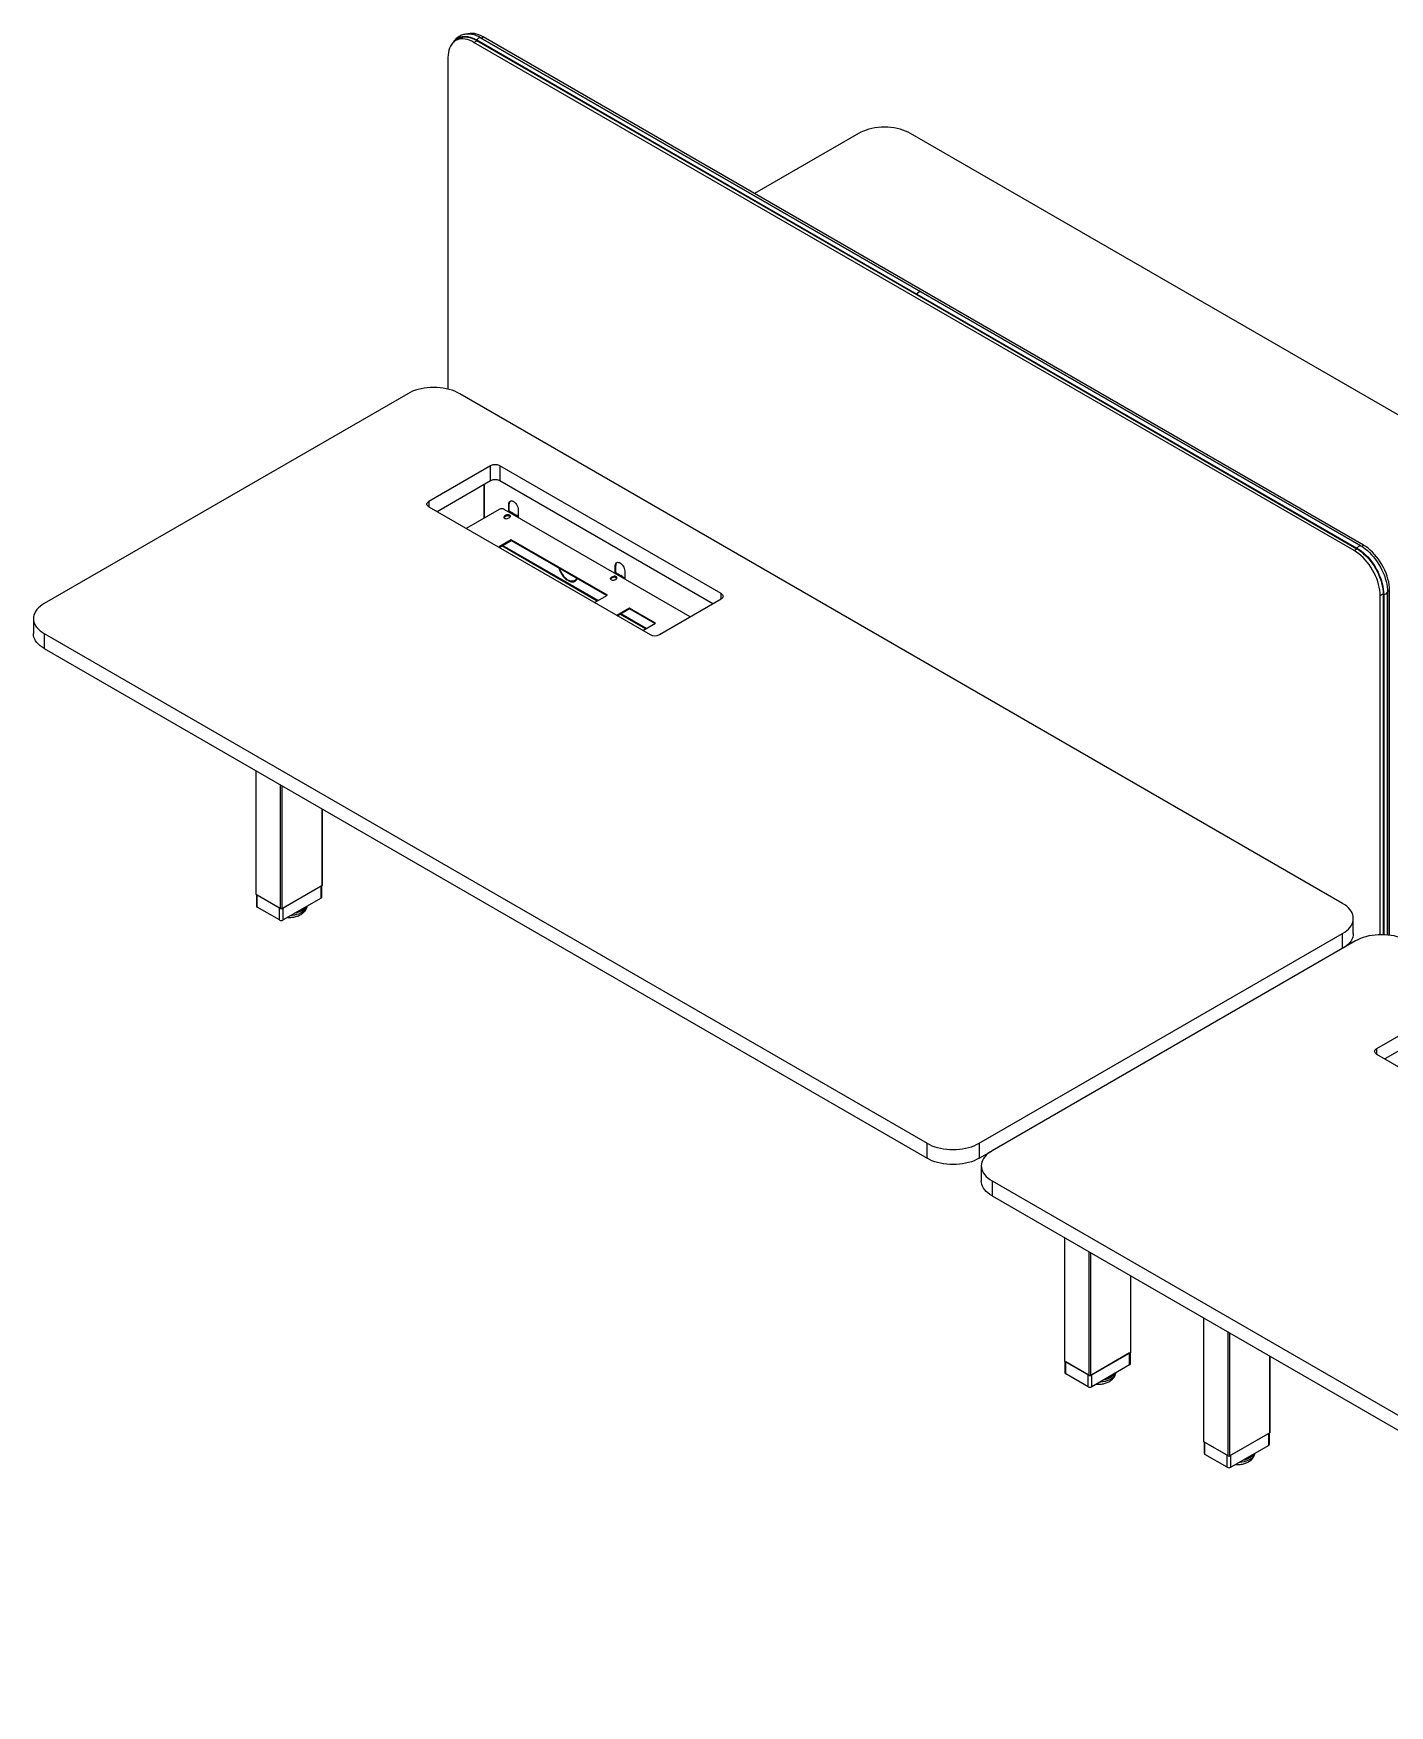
# Model space of a CAD drawing. Header units: millimetres. Extents: x -429 to 8084, y -321 to 4476.
# Drawn here: x 4382 to 6229, y 312 to 2588 of the extents above; entities that cross this region are included whole.
import ezdxf

# ---------------------------------------------------------------- set-up
doc = ezdxf.new("R2010")
doc.units = ezdxf.units.MM
doc.header["$LTSCALE"] = 100

msp = doc.modelspace()

# ---------------------------------------------------------------- linework, layer by layer
at = {"color": 7, "linetype": 'Continuous', "lineweight": -3}
for p, q in [((4962.06, 2581.25), (4957.11, 2578.39)), ((4982.11, 2575.91), (4986.08, 2578.21)), ((6180.65, 1884.01), (4982.11, 2575.91)), ((4985.64, 2578.77), (5584.92, 2232.82)), ((4985.64, 2578.77), (4985.64, 2578.53)), ((4985.64, 2578.53), (5584.92, 2232.57)), ((4985.69, 2578.43), (5584.96, 2232.48)), ((4985.81, 2579.21), (5585.08, 2233.26)), ((4991.13, 2582.29), (5590.41, 2236.33)), ((5590.47, 2236.31), (4991.2, 2582.27)), ((4992.15, 2581.71), (4994.84, 2583.26)), ((6193.38, 1891.36), (4994.84, 2583.26)), ((4946.75, 2555.5), (4946.75, 2103.81)), ((5505.72, 2451.95), (5364.01, 2370.14)), ((6778.51, 1758), (5576.43, 2451.95)), ((5584.92, 2232.82), (6184.19, 1886.87)), ((5584.92, 2232.82), (5584.92, 2232.57)), ((5584.92, 2232.57), (6184.19, 1886.62)), ((5584.96, 2232.48), (6184.23, 1886.53)), ((5585.08, 2233.26), (6184.36, 1887.31)), ((5590.41, 2236.33), (6189.68, 1890.38)), ((6189.74, 1890.36), (5590.47, 2236.31)), ((4891.95, 2097.63), (4396.98, 1811.88)), ((6164.74, 1403.68), (4962.66, 2097.63)), ((5004.74, 1999.45), (4920.59, 1950.88)), ((5004.74, 1979.04), (5004.74, 1999.45)), ((5318.69, 1825.56), (5017.46, 1999.45)), ((5017.46, 1999.45), (5017.46, 1979.04)), ((5004.74, 1979.04), (4931.91, 1937)), ((4995.76, 1973.86), (4995.76, 1928.21)), ((4996.04, 1974.02), (4996.04, 1928.37)), ((5307.37, 1811.68), (5017.46, 1979.04)), ((4920.59, 1950.88), (4920.59, 1943.53)), ((4920.59, 1943.53), (5221.82, 1769.63)), ((5016.4, 1940.13), (4971.44, 1914.17)), ((5276.68, 1793.96), (5023.47, 1940.13)), ((5029.41, 1937.44), (5028.78, 1937.07)), ((5029.41, 1937.44), (5031.18, 1936.42)), ((5030.19, 1947.6), (5029.63, 1947.28)), ((5029.63, 1937.54), (5029.63, 1947.28)), ((5030.19, 1937.53), (5030.19, 1947.6)), ((5031.98, 1936.49), (5030.21, 1937.52)), ((5032.6, 1935.6), (5031.18, 1936.42)), ((5032.6, 1935.6), (5034.72, 1934.37)), ((5035.52, 1934.45), (5033.4, 1935.68)), ((5042.35, 1939.93), (5042.35, 1929.31)), ((5025.95, 1932.17), (5023.83, 1930.95)), ((5023.83, 1930.13), (5025.95, 1931.35)), ((5023.83, 1930.13), (5023.83, 1930.95)), ((5025.95, 1931.35), (5025.95, 1932.17)), ((5028.78, 1928.09), (5030.9, 1929.31)), ((5036.13, 1933.56), (5034.72, 1934.37)), ((5036.13, 1933.56), (5038.25, 1932.33)), ((5039.05, 1932.41), (5036.93, 1933.64)), ((5039.67, 1931.52), (5038.25, 1932.33)), ((5039.67, 1931.52), (5041.43, 1930.5)), ((5042.23, 1930.58), (5040.47, 1931.6)), ((5040.8, 1930.13), (5041.43, 1930.5)), ((5041.36, 1929.8), (5041.43, 1929.84)), ((5041.43, 1929.84), (5041.43, 1930.5)), ((5041.43, 1929.84), (5042, 1929.52)), ((5042, 1929.52), (5042.35, 1929.72)), ((5042.35, 1929.31), (5042, 1929.52)), ((5032.99, 1898.71), (5015.61, 1888.68)), ((5016.31, 1888.27), (5032.99, 1897.9)), ((5150.08, 1815.27), (5019.97, 1890.38)), ((5151.21, 1815.93), (5021.11, 1891.03)), ((5163.81, 1823.2), (5032.99, 1898.71)), ((5032.99, 1897.9), (5032.99, 1898.71)), ((5032.99, 1897.9), (5163.1, 1822.79)), ((6190.67, 1889.79), (6193.38, 1891.36)), ((6180.65, 1884.01), (6184.68, 1886.33)), ((6184.19, 1886.87), (6184.19, 1886.62)), ((6184.19, 1886.87), (6184.57, 1886.64)), ((5109.53, 1843.6), (5109.53, 1844.42)), ((5170.91, 1848.49), (5168.78, 1847.26)), ((5168.78, 1846.45), (5170.91, 1847.67)), ((5168.78, 1846.45), (5168.78, 1847.26)), ((5170.91, 1847.67), (5170.91, 1848.49)), ((5174.37, 1853.75), (5173.73, 1853.39)), ((5173.73, 1844.41), (5175.86, 1845.63)), ((5174.37, 1853.75), (5176.14, 1852.73)), ((5175.15, 1863.92), (5174.58, 1863.59)), ((5174.58, 1853.85), (5174.58, 1863.59)), ((5175.15, 1853.85), (5175.15, 1863.92)), ((5176.94, 1852.81), (5175.17, 1853.83)), ((5177.55, 1851.92), (5176.14, 1852.73)), ((5177.55, 1851.92), (5179.67, 1850.69)), ((5180.47, 1850.77), (5178.35, 1852)), ((5181.09, 1849.88), (5179.67, 1850.69)), ((5181.09, 1849.88), (5183.21, 1848.65)), ((5184.01, 1848.73), (5181.89, 1849.96)), ((5184.62, 1847.84), (5183.21, 1848.65)), ((5184.62, 1847.84), (5186.39, 1846.81)), ((5187.19, 1846.89), (5185.42, 1847.91)), ((5185.76, 1846.45), (5186.39, 1846.81)), ((5186.32, 1846.12), (5186.39, 1846.16)), ((5186.39, 1846.16), (5186.39, 1846.81)), ((5186.39, 1846.16), (5186.96, 1845.83)), ((5186.96, 1845.83), (5187.31, 1846.04)), ((5187.31, 1845.63), (5186.96, 1845.83)), ((5187.31, 1856.25), (5187.31, 1845.63)), ((5110.94, 1843.6), (5110.94, 1842.79)), ((5110.94, 1842.79), (5111.51, 1843.11)), ((5111.51, 1843.33), (5111.51, 1843.11)), ((5118.88, 1842.91), (5119.87, 1842.33)), ((5119.24, 1843.1), (5119.8, 1843.43)), ((5146.42, 1813.16), (5163.81, 1823.2)), ((5318.69, 1818.21), (5318.69, 1825.56)), ((6216.01, 1822.77), (6220.04, 1825.1)), ((6216.01, 1361.09), (6216.01, 1822.77)), ((6219.98, 1824.61), (6219.98, 1361.08)), ((6220.25, 1824.4), (6220.04, 1824.53)), ((6220.04, 1824.53), (6220.04, 1361.08)), ((6220.24, 1825.44), (6220.25, 1824.4)), ((6220.25, 1824.4), (6220.25, 1361.07)), ((6220.72, 1824.33), (6220.72, 1361.06)), ((6226.03, 1828.55), (6228.74, 1830.12)), ((6226.04, 1827.4), (6226.04, 1360.71)), ((6226.06, 1360.71), (6226.06, 1827.47)), ((6228.74, 1360.41), (6228.74, 1830.12)), ((5193.86, 1805.85), (5176.47, 1795.81)), ((5177.18, 1795.4), (5193.86, 1805.03)), ((5229.21, 1785.44), (5193.86, 1805.85)), ((5193.86, 1805.03), (5193.86, 1805.85)), ((5193.86, 1805.03), (5228.51, 1785.03)), ((5234.55, 1769.63), (5318.69, 1818.21)), ((4382.33, 1791.47), (4382.33, 1771.06)), ((5215.49, 1777.51), (5180.84, 1797.52)), ((5216.62, 1778.17), (5181.97, 1798.17)), ((5211.83, 1775.4), (5229.21, 1785.44)), ((4396.98, 1771.06), (5599.06, 1077.12)), ((4396.98, 1771.06), (4396.98, 1750.65)), ((4396.98, 1750.65), (5599.06, 1056.7)), ((4685.04, 1584.36), (4685.04, 1416.46)), ((4685.48, 1415.85), (4685.48, 1584.1)), ((4718.71, 1396.66), (4718.71, 1564.92)), ((4720.83, 1396.66), (4720.83, 1563.69)), ((4775.28, 1428.09), (4775.28, 1532.26)), ((4775.72, 1428.71), (4775.72, 1532.01)), ((4718.71, 1396.66), (4685.48, 1415.85)), ((4685.87, 1415.62), (4685.87, 1400.13)), ((4717.3, 1397.48), (4686.89, 1415.03)), ((4686.89, 1398.7), (4686.89, 1415.03)), ((4775.28, 1428.09), (4720.83, 1396.66)), ((4773.87, 1427.28), (4722.25, 1397.48)), ((4773.87, 1410.95), (4773.87, 1427.28)), ((4774.89, 1412.38), (4774.89, 1427.87)), ((4717.3, 1381.15), (4686.89, 1398.7)), ((4717.3, 1381.15), (4717.3, 1397.48)), ((4773.87, 1410.95), (4722.25, 1381.15)), ((4722.25, 1381.15), (4722.25, 1397.48)), ((6179.39, 1362.86), (6179.39, 1383.27)), ((5669.77, 1077.12), (6164.74, 1362.86)), ((6182.42, 1352.65), (5687.45, 1066.91)), ((6164.74, 1342.45), (6164.74, 1362.86)), ((6295.21, 1254.48), (6211.06, 1205.9)), ((6295.21, 1234.07), (6222.38, 1192.02)), ((6211.06, 1205.9), (6211.06, 1198.56)), ((6211.06, 1198.56), (6512.29, 1024.66)), ((5599.06, 1056.7), (5599.06, 1077.12)), ((5669.77, 1077.12), (5669.77, 1056.7)), ((5669.77, 1056.7), (5687, 1066.65)), ((5672.8, 1046.5), (5672.8, 1026.09)), ((5687.45, 1026.09), (6889.53, 332.14)), ((5687.45, 1026.09), (5687.45, 1005.68)), ((5687.45, 1005.68), (6889.53, 311.73)), ((5786, 948.78), (5786, 780.89)), ((5786.44, 780.27), (5786.44, 948.53)), ((5819.68, 761.09), (5819.68, 929.34)), ((5821.8, 761.09), (5821.8, 928.12)), ((5876.25, 792.52), (5876.25, 896.69)), ((5876.68, 793.13), (5876.68, 896.43)), ((5975.51, 839.38), (5975.51, 671.49)), ((5975.95, 670.88), (5975.95, 839.13)), ((6009.18, 651.69), (6009.18, 819.94)), ((6011.3, 651.69), (6011.3, 818.72)), ((5819.68, 761.09), (5786.44, 780.27)), ((5786.83, 780.05), (5786.83, 764.56)), ((5818.26, 761.9), (5787.86, 779.46)), ((5787.86, 763.13), (5787.86, 779.46)), ((5876.25, 792.52), (5821.8, 761.09)), ((5874.83, 791.7), (5823.21, 761.9)), ((5874.83, 775.37), (5823.21, 745.57)), ((5874.83, 775.37), (5874.83, 791.7)), ((5875.86, 776.8), (5875.86, 792.3)), ((6065.75, 683.12), (6065.75, 787.29)), ((6066.19, 683.73), (6066.19, 787.03)), ((5818.26, 745.57), (5787.86, 763.13)), ((5818.26, 745.57), (5818.26, 761.9)), ((5823.21, 745.57), (5823.21, 761.9)), ((6065.75, 683.12), (6011.3, 651.69)), ((6009.18, 651.69), (5975.95, 670.88)), ((5976.34, 670.65), (5976.34, 655.16)), ((6007.77, 652.51), (5977.36, 670.06)), ((5977.36, 653.73), (5977.36, 670.06)), ((6064.34, 682.3), (6012.72, 652.51)), ((6064.34, 665.97), (6012.72, 636.18)), ((6064.34, 665.97), (6064.34, 682.3)), ((6065.36, 667.4), (6065.36, 682.9)), ((6007.77, 636.18), (5977.36, 653.73)), ((6007.77, 636.18), (6007.77, 652.51)), ((6012.72, 636.18), (6012.72, 652.51))]:
    msp.add_line(p, q, dxfattribs=at)
at = {"color": 7, "linetype": 'Continuous', "lineweight": -3, "flags": 128}
for points in [[(4982.11, 2575.91), (4979.03, 2577.54), (4975.97, 2578.84), (4972.96, 2579.81), (4970.02, 2580.43), (4967.17, 2580.71), (4964.43, 2580.65), (4961.83, 2580.24), (4959.38, 2579.48), (4957.11, 2578.39), (4955.02, 2576.97), (4953.15, 2575.22), (4951.49, 2573.18), (4950.07, 2570.84), (4948.89, 2568.23), (4947.96, 2565.37), (4947.29, 2562.28), (4946.89, 2558.98), (4946.75, 2555.5)], [(4955.37, 2577.24), (4956.1, 2578.07), (4958.02, 2579.84), (4960.14, 2581.3), (4962.46, 2582.41), (4964.96, 2583.18), (4967.61, 2583.6), (4970.4, 2583.67), (4973.31, 2583.38), (4976.31, 2582.74), (4979.38, 2581.75), (4982.5, 2580.43), (4985.64, 2578.77)], [(4956.4, 2577.95), (4958.18, 2579.59), (4960.29, 2581.04), (4962.6, 2582.14), (4965.08, 2582.91), (4967.72, 2583.33), (4970.49, 2583.39), (4973.38, 2583.11), (4976.37, 2582.47), (4979.42, 2581.49), (4982.52, 2580.17), (4985.64, 2578.53)], [(4958.78, 2579.35), (4960.39, 2580.81), (4960.62, 2580.99)], [(4960.08, 2580.1), (4960.77, 2580.69), (4962.58, 2581.95)], [(4962.06, 2581.25), (4964.33, 2582.34), (4966.77, 2583.09)], [(4962.09, 2582.74), (4963.48, 2583.25), (4965.92, 2583.86), (4968.5, 2584.14), (4971.2, 2584.11), (4974, 2583.76), (4976.88, 2583.08), (4979.83, 2582.1), (4982.81, 2580.8), (4985.81, 2579.21)], [(4994.84, 2583.26), (4991.76, 2584.89), (4988.7, 2586.19), (4985.69, 2587.15), (4982.74, 2587.78), (4979.89, 2588.06), (4977.16, 2588), (4974.56, 2587.58), (4973.65, 2587.35)], [(4991.2, 2582.27), (4991.17, 2582.28), (4991.13, 2582.29)], [(5576.43, 2451.95), (5573.22, 2453.65), (5569.76, 2455.18), (5566.08, 2456.53), (5562.21, 2457.7), (5558.18, 2458.66), (5554.02, 2459.42), (5549.76, 2459.96), (5545.43, 2460.29), (5541.08, 2460.4), (5536.72, 2460.29), (5532.39, 2459.96), (5528.14, 2459.42), (5523.98, 2458.66), (5519.95, 2457.7), (5516.08, 2456.53), (5512.4, 2455.18), (5508.94, 2453.65), (5505.72, 2451.95)], [(5590.47, 2236.31), (5590.44, 2236.33), (5590.41, 2236.33)], [(4962.66, 2097.63), (4959.45, 2099.33), (4955.99, 2100.86), (4952.31, 2102.21), (4948.44, 2103.38), (4944.41, 2104.34), (4940.25, 2105.1), (4935.99, 2105.64), (4931.67, 2105.97), (4927.31, 2106.08), (4922.95, 2105.97), (4918.63, 2105.64), (4914.37, 2105.1), (4910.21, 2104.34), (4906.18, 2103.38), (4902.31, 2102.21), (4898.63, 2100.86), (4895.17, 2099.33), (4891.95, 2097.63)], [(4920.59, 1943.53), (4919.47, 1944.32), (4918.64, 1945.22), (4918.13, 1946.19), (4917.95, 1947.2), (4918.13, 1948.22), (4918.64, 1949.19), (4919.47, 1950.09), (4920.59, 1950.88)], [(5029.63, 1947.28), (5029.77, 1948.72), (5030.18, 1949.95), (5030.84, 1950.89), (5031.73, 1951.52), (5032.81, 1951.8), (5034.02, 1951.73), (5035.32, 1951.29), (5036.66, 1950.53), (5037.96, 1949.46), (5039.17, 1948.13), (5040.25, 1946.6), (5041.14, 1944.95), (5041.8, 1943.23), (5042.22, 1941.54), (5042.35, 1939.93)], [(5023.83, 1930.95), (5023.13, 1930.37), (5022.82, 1929.69), (5022.92, 1928.99), (5023.44, 1928.36), (5024.3, 1927.86), (5025.4, 1927.57), (5026.61, 1927.5), (5027.78, 1927.69), (5028.78, 1928.09)], [(5022.88, 1929.11), (5023.13, 1929.55), (5023.83, 1930.13)], [(5030.9, 1929.31), (5031.6, 1929.89), (5031.91, 1930.57), (5031.8, 1931.26), (5031.29, 1931.9), (5030.43, 1932.4), (5029.33, 1932.69), (5028.12, 1932.75), (5026.94, 1932.57), (5025.95, 1932.17)], [(5025.95, 1931.35), (5026.94, 1931.76), (5028.12, 1931.94), (5029.33, 1931.88), (5030.43, 1931.58), (5031.29, 1931.08), (5031.8, 1930.45), (5031.85, 1930.33)], [(5030.76, 1931.27), (5029.72, 1931.73), (5029, 1931.92)], [(5031.84, 1930.31), (5031.55, 1930.67), (5030.76, 1931.27)], [(5031.63, 1929.93), (5031.55, 1930.02), (5030.76, 1930.62)], [(6189.68, 1890.38), (6192.68, 1888.5), (6195.67, 1886.35), (6198.61, 1883.94), (6201.49, 1881.29), (6204.29, 1878.41), (6206.99, 1875.33), (6209.57, 1872.06), (6212.01, 1868.63), (6214.31, 1865.07), (6216.43, 1861.39), (6218.38, 1857.62), (6220.12, 1853.78), (6221.66, 1849.91), (6222.98, 1846.04), (6224.07, 1842.17), (6224.93, 1838.35), (6225.55, 1834.6), (6225.92, 1830.94), (6226.04, 1827.4)], [(6189.74, 1890.36), (6189.72, 1890.37), (6189.68, 1890.38)], [(6228.74, 1830.12), (6228.6, 1833.75), (6228.2, 1837.52), (6227.53, 1841.38), (6226.61, 1845.31), (6225.43, 1849.28), (6224, 1853.27), (6222.34, 1857.23), (6220.47, 1861.14), (6218.38, 1864.97), (6216.11, 1868.68), (6213.66, 1872.27), (6211.06, 1875.68), (6208.32, 1878.9), (6205.47, 1881.91), (6202.53, 1884.68), (6199.52, 1887.19), (6196.46, 1889.42), (6193.38, 1891.36)], [(5174.58, 1863.59), (5174.72, 1865.04), (5175.13, 1866.26), (5175.8, 1867.21), (5176.69, 1867.84), (5177.77, 1868.12), (5178.98, 1868.04), (5180.28, 1867.61), (5181.61, 1866.84), (5182.91, 1865.77), (5184.13, 1864.45), (5185.21, 1862.92), (5186.1, 1861.27), (5186.76, 1859.55), (5187.17, 1857.85), (5187.31, 1856.25)], [(6216.01, 1822.77), (6215.88, 1826.41), (6215.47, 1830.17), (6214.81, 1834.03), (6213.88, 1837.97), (6212.7, 1841.94), (6211.27, 1845.92), (6209.62, 1849.88), (6207.74, 1853.79), (6205.65, 1857.62), (6203.38, 1861.34), (6200.93, 1864.92), (6198.33, 1868.33), (6195.6, 1871.56), (6192.75, 1874.57), (6189.81, 1877.33), (6186.79, 1879.84), (6183.74, 1882.07), (6180.65, 1884.01)], [(6184.19, 1886.62), (6187.31, 1884.66), (6190.42, 1882.4), (6193.47, 1879.85), (6196.45, 1877.05), (6199.34, 1874), (6202.12, 1870.73), (6204.75, 1867.26), (6207.23, 1863.63), (6209.54, 1859.86), (6211.65, 1855.98), (6213.56, 1852.01), (6215.24, 1848), (6216.68, 1843.96), (6217.88, 1839.93), (6218.82, 1835.95), (6219.5, 1832.03), (6219.9, 1828.21), (6220.04, 1824.53)], [(6184.36, 1887.31), (6187.36, 1885.43), (6190.34, 1883.28), (6193.28, 1880.87), (6196.16, 1878.22), (6198.96, 1875.34), (6201.66, 1872.26), (6204.25, 1868.99), (6206.69, 1865.56), (6208.98, 1861.99), (6211.11, 1858.31), (6213.05, 1854.54), (6214.8, 1850.71), (6216.34, 1846.84), (6217.66, 1842.96), (6218.75, 1839.1), (6219.61, 1835.28), (6220.22, 1831.52), (6220.6, 1827.87), (6220.72, 1824.33)], [(6184.57, 1886.64), (6187.33, 1884.89), (6190.45, 1882.62), (6193.52, 1880.06), (6196.52, 1877.23), (6199.43, 1874.17), (6202.22, 1870.88), (6204.87, 1867.39), (6207.37, 1863.74), (6209.69, 1859.95), (6211.82, 1856.04), (6213.73, 1852.05), (6215.42, 1848.01), (6216.87, 1843.95), (6218.08, 1839.9), (6219.02, 1835.89), (6219.7, 1831.95), (6220.12, 1828.11), (6220.24, 1825.44)], [(5106.66, 1846.64), (5108.14, 1845.34), (5109.53, 1844.31)], [(5122.08, 1846.47), (5121.45, 1845.26), (5120.45, 1844.02), (5119.24, 1843.1), (5117.83, 1842.51), (5116.27, 1842.26), (5114.57, 1842.37), (5112.78, 1842.82), (5110.94, 1843.6)], [(5110.94, 1842.79), (5112.9, 1841.95), (5114.79, 1841.46), (5116.59, 1841.35), (5118.25, 1841.61), (5119.74, 1842.23), (5121.02, 1843.21), (5122.08, 1844.52), (5122.84, 1846.03)], [(5168.78, 1847.26), (5168.09, 1846.69), (5167.77, 1846.01), (5167.88, 1845.31), (5168.39, 1844.68), (5169.25, 1844.18), (5170.35, 1843.88), (5171.56, 1843.82), (5172.74, 1844), (5173.73, 1844.41)], [(5167.83, 1845.43), (5168.09, 1845.87), (5168.78, 1846.45)], [(5175.86, 1845.63), (5176.55, 1846.21), (5176.87, 1846.88), (5176.76, 1847.58), (5176.25, 1848.22), (5175.39, 1848.71), (5174.29, 1849.01), (5173.08, 1849.07), (5171.9, 1848.89), (5170.91, 1848.49)], [(5170.91, 1847.67), (5171.9, 1848.07), (5173.08, 1848.26), (5174.29, 1848.19), (5175.39, 1847.9), (5176.25, 1847.4), (5176.76, 1846.77), (5176.81, 1846.65)], [(5175.71, 1847.59), (5174.67, 1848.05), (5173.95, 1848.24)], [(5176.8, 1846.63), (5176.5, 1846.99), (5175.71, 1847.59)], [(5176.59, 1846.25), (5176.5, 1846.34), (5175.71, 1846.94)], [(5318.69, 1825.56), (5319.81, 1824.77), (5320.64, 1823.87), (5321.15, 1822.9), (5321.33, 1821.88), (5321.15, 1820.87), (5320.64, 1819.9), (5319.81, 1819), (5318.69, 1818.21)], [(6226.06, 1827.47), (6226.05, 1827.44), (6226.04, 1827.4)], [(4396.98, 1811.88), (4394.03, 1810.03), (4391.38, 1808.03), (4389.03, 1805.91), (4387.02, 1803.67), (4385.35, 1801.35), (4384.04, 1798.94), (4383.09, 1796.49), (4382.52, 1793.99), (4382.33, 1791.47), (4382.52, 1788.96), (4383.09, 1786.46), (4384.04, 1784), (4385.35, 1781.6), (4387.02, 1779.27), (4389.03, 1777.04), (4391.38, 1774.92), (4394.03, 1772.92), (4396.98, 1771.06)], [(4396.98, 1750.65), (4394.03, 1752.51), (4391.38, 1754.5), (4389.03, 1756.63), (4387.02, 1758.86), (4385.35, 1761.19), (4384.04, 1763.59), (4383.09, 1766.05), (4382.52, 1768.54), (4382.33, 1771.06)], [(4754.75, 1399.91), (4754.48, 1398.8), (4753.77, 1397.14), (4752.72, 1395.55), (4751.35, 1394.04), (4749.66, 1392.63), (4747.7, 1391.35), (4745.49, 1390.22), (4743.05, 1389.25), (4740.43, 1388.46), (4737.67, 1387.85), (4734.79, 1387.44), (4732.87, 1387.28)], [(4753.56, 1399.22), (4752.72, 1398), (4751.35, 1396.49), (4749.66, 1395.08), (4747.7, 1393.8), (4745.49, 1392.67), (4743.05, 1391.7), (4740.43, 1390.9), (4738.31, 1390.42)], [(6164.74, 1362.86), (6167.69, 1364.72), (6170.35, 1366.71), (6172.69, 1368.84), (6174.7, 1371.07), (6176.37, 1373.4), (6177.69, 1375.8), (6178.63, 1378.26), (6179.2, 1380.75), (6179.39, 1383.27), (6179.2, 1385.79), (6178.63, 1388.28), (6177.69, 1390.74), (6176.37, 1393.14), (6174.7, 1395.47), (6172.69, 1397.7), (6170.35, 1399.83), (6167.69, 1401.82), (6164.74, 1403.68)], [(6179.39, 1362.86), (6179.2, 1360.34), (6178.63, 1357.84), (6177.69, 1355.39), (6176.37, 1352.98), (6174.7, 1350.66), (6172.69, 1348.42), (6170.35, 1346.3), (6167.69, 1344.3), (6165.19, 1342.71)], [(6253.13, 1352.65), (6249.92, 1354.36), (6246.46, 1355.89), (6242.78, 1357.24), (6238.91, 1358.4), (6234.88, 1359.37), (6230.72, 1360.12), (6226.46, 1360.67), (6222.14, 1361), (6217.78, 1361.11), (6213.42, 1361), (6209.1, 1360.67), (6204.84, 1360.12), (6200.68, 1359.37), (6196.65, 1358.4), (6192.78, 1357.24), (6189.1, 1355.89), (6185.64, 1354.36), (6182.42, 1352.65)], [(6211.06, 1198.56), (6209.94, 1199.34), (6209.11, 1200.24), (6208.6, 1201.22), (6208.42, 1202.23), (6208.6, 1203.24), (6209.11, 1204.22), (6209.94, 1205.12), (6211.06, 1205.9)], [(5599.06, 1077.12), (5602.28, 1075.42), (5605.74, 1073.88), (5609.41, 1072.53), (5613.28, 1071.37), (5617.31, 1070.4), (5621.47, 1069.65), (5625.73, 1069.1), (5630.06, 1068.77), (5634.41, 1068.66), (5638.77, 1068.77), (5643.1, 1069.1), (5647.36, 1069.65), (5651.52, 1070.4), (5655.55, 1071.37), (5659.41, 1072.53), (5663.09, 1073.88), (5666.55, 1075.42), (5669.77, 1077.12)], [(5669.77, 1056.7), (5666.55, 1055), (5663.09, 1053.47), (5659.41, 1052.12), (5655.55, 1050.95), (5651.52, 1049.99), (5647.36, 1049.23), (5643.1, 1048.69), (5638.77, 1048.36), (5634.41, 1048.25), (5630.06, 1048.36), (5625.73, 1048.69), (5621.47, 1049.23), (5617.31, 1049.99), (5613.28, 1050.95), (5609.41, 1052.12), (5605.74, 1053.47), (5602.28, 1055), (5599.06, 1056.7)], [(5687.45, 1066.91), (5684.5, 1065.05), (5681.85, 1063.06), (5679.5, 1060.93), (5677.49, 1058.7), (5675.82, 1056.37), (5674.51, 1053.97), (5673.56, 1051.51), (5672.99, 1049.02), (5672.8, 1046.5), (5672.99, 1043.99), (5673.56, 1041.49), (5674.51, 1039.03), (5675.82, 1036.63), (5677.49, 1034.3), (5679.5, 1032.07), (5681.85, 1029.95), (5684.5, 1027.95), (5687.45, 1026.09)], [(5687.45, 1005.68), (5684.5, 1007.53), (5681.85, 1009.53), (5679.5, 1011.66), (5677.49, 1013.89), (5675.82, 1016.22), (5674.51, 1018.62), (5673.56, 1021.08), (5672.99, 1023.57), (5672.8, 1026.09)], [(5855.72, 764.34), (5855.44, 763.23), (5854.73, 761.57), (5853.69, 759.97), (5852.31, 758.46), (5850.63, 757.06), (5848.67, 755.78), (5846.45, 754.65), (5844.02, 753.68), (5841.4, 752.88), (5838.63, 752.28), (5835.76, 751.87), (5833.84, 751.71)], [(5854.52, 763.65), (5853.69, 762.42), (5852.31, 760.91), (5850.63, 759.51), (5848.67, 758.23), (5846.45, 757.1), (5844.02, 756.12), (5841.4, 755.33), (5839.28, 754.85)], [(6045.22, 654.94), (6044.95, 653.83), (6044.24, 652.17), (6043.19, 650.58), (6041.82, 649.06), (6040.13, 647.66), (6038.17, 646.38), (6035.96, 645.25), (6033.52, 644.28), (6030.9, 643.48), (6028.14, 642.88), (6025.26, 642.47), (6023.34, 642.31)], [(6044.03, 654.25), (6043.19, 653.03), (6041.82, 651.51), (6040.13, 650.11), (6038.17, 648.83), (6035.96, 647.7), (6033.52, 646.73), (6030.9, 645.93), (6028.78, 645.45)]]:
    msp.add_lwpolyline(points, dxfattribs=at)
at = {"color": 7, "linetype": 'Continuous', "lineweight": -3}
for centre, radius, start, end in [((4969.04, 2566.3), 17.86, 112.92482, 145.84037), ((4969.75, 2564.88), 18.47, 83.85377, 132.59793), ((4971.98, 2550.16), 37.41, 59.19192, 77.9383), ((4986.41, 2578.74), 0.763, 141.30471, 177.43), ((4985.74, 2578.52), 0.1, 174.19564, 234.49218), ((4991.32, 2575.81), 6.48, 91.67597, 148.31865), ((5585.68, 2232.78), 0.763, 141.30471, 177.43), ((5585.02, 2232.56), 0.1, 174.19564, 234.49218), ((5590.6, 2229.86), 6.48, 91.67597, 148.31865), ((5011.1, 1987.17), 13.83, 62.60967, 117.39033), ((5011.1, 1966.76), 13.83, 62.60967, 117.39033), ((5019.94, 1933.31), 7.69, 62.60967, 117.39033), ((5029.88, 1936.78), 0.805, 65.69288, 125.61758), ((5034.78, 1948.04), 4.61, 130.56272, 185.49368), ((5031.62, 1935.87), 0.699, 350.78596, 129.20329), ((5033.06, 1934.94), 0.805, 65.69288, 125.61758), ((5027.34, 1923.92), 7.52, 62.97952, 101.60985), ((5035.16, 1933.83), 0.699, 350.78596, 129.20329), ((5036.6, 1932.9), 0.805, 65.69288, 125.61758), ((5038.69, 1931.79), 0.699, 350.78596, 129.20329), ((5040.14, 1930.86), 0.805, 65.69288, 125.61758), ((5041.89, 1929.93), 0.724, 49.73343, 128.49886), ((5041.66, 1929.57), 0.349, 350.78596, 129.20329), ((6189.87, 1883.91), 6.48, 91.67597, 148.31865), ((5179.74, 1864.36), 4.61, 130.56272, 185.49368), ((6184.95, 1886.83), 0.763, 141.30471, 177.43), ((6184.29, 1886.61), 0.1, 174.19564, 234.49218), ((5126.76, 1868.33), 30.14, 194.90276, 235.12809), ((5125.91, 1867.83), 28.57, 195.60819, 235.01787), ((5116.41, 1849.14), 6.65, 300.69767, 334.49512), ((5172.3, 1840.24), 7.52, 62.97952, 101.60985), ((5174.84, 1853.1), 0.805, 65.69288, 125.61758), ((5176.58, 1852.19), 0.699, 350.78596, 129.20329), ((5178.02, 1851.26), 0.805, 65.69288, 125.61758), ((5180.12, 1850.15), 0.699, 350.78596, 129.20329), ((5181.56, 1849.22), 0.805, 65.69288, 125.61758), ((5183.65, 1848.11), 0.699, 350.78596, 129.20329), ((5185.09, 1847.18), 0.805, 65.69288, 125.61758), ((5186.84, 1846.25), 0.724, 49.73343, 128.49886), ((5186.61, 1845.89), 0.349, 350.78596, 129.20329), ((5116.44, 1850.89), 9.21, 237.62188, 292.83499), ((6220.08, 1824.62), 0.1, 185.51136, 245.80878), ((6220.6, 1825.08), 0.763, 242.57351, 278.69449), ((6220.53, 1830.8), 6.48, 271.68015, 328.31448), ((5228.18, 1781.92), 13.83, 242.60967, 297.39033), ((4685.79, 1416.53), 0.754, 185.6948, 245.62534), ((4773.14, 1412.55), 1.76, 294.37466, 354.3052), ((4774.97, 1428.78), 0.754, 294.37466, 354.3052), ((4687.62, 1400.3), 1.76, 185.6948, 245.62534), ((4719.77, 1398.71), 2.31, 242.60967, 297.39033), ((4719.77, 1385.92), 5.38, 242.60967, 297.39033), ((5786.75, 780.96), 0.754, 185.6948, 245.62534), ((5874.1, 776.98), 1.76, 294.37466, 354.3052), ((5875.93, 793.21), 0.754, 294.37466, 354.3052), ((5788.58, 764.73), 1.76, 185.6948, 245.62534), ((5820.74, 763.14), 2.31, 242.60967, 297.39033), ((5820.74, 750.35), 5.38, 242.60967, 297.39033), ((6065.44, 683.81), 0.754, 294.37466, 354.3052), ((5976.26, 671.56), 0.754, 185.6948, 245.62534), ((6063.61, 667.58), 1.76, 294.37466, 354.3052), ((5978.09, 655.33), 1.76, 185.6948, 245.62534), ((6010.24, 653.74), 2.31, 242.60967, 297.39033), ((6010.24, 640.95), 5.38, 242.60967, 297.39033)]:
    msp.add_arc(centre, radius, start, end, dxfattribs=at)
for points, knots in [([(4979.85, 2586.69), (4979.21, 2586.82), (4977.56, 2587.16), (4974.92, 2587.34), (4971.98, 2587.28), (4969.16, 2586.88), (4966.48, 2586.18), (4963.96, 2585.19), (4961.6, 2583.92), (4959.43, 2582.38), (4957.44, 2580.6), (4955.66, 2578.57), (4954.41, 2576.88), (4953.83, 2575.81), (4953.7, 2575.56)], [0, 0, 0, 0, 0.0610441, 0.1581022, 0.2534231, 0.3468173, 0.4383467, 0.5283091, 0.6171754, 0.7055162, 0.7937867, 0.8825386, 0.9723072, 1, 1, 1, 1]), ([(4728.48, 1384.75), (4728.93, 1384.72), (4730.3, 1384.63), (4732.62, 1384.71), (4735.38, 1384.97), (4738.08, 1385.44), (4740.71, 1386.11), (4743.22, 1386.99), (4745.59, 1388.07), (4747.78, 1389.37), (4749.75, 1390.87), (4751.39, 1392.49), (4752.7, 1394.19), (4753.71, 1395.98), (4754.46, 1397.89), (4754.68, 1399.26), (4754.8, 1399.94)], [0, 0, 0, 0, 0.0367129, 0.112054, 0.1875206, 0.2632526, 0.3394315, 0.4162226, 0.4937354, 0.571937, 0.6503959, 0.728137, 0.7958084, 0.8612723, 0.9319152, 1, 1, 1, 1]), ([(5829.41, 749.15), (5829.42, 749.15), (5830.35, 749.07), (5832.22, 749.09), (5835, 749.24), (5837.74, 749.61), (5840.4, 750.18), (5842.97, 750.96), (5845.42, 751.95), (5847.7, 753.14), (5849.78, 754.54), (5851.56, 756.08), (5853.01, 757.72), (5854.14, 759.4), (5855.01, 761.21), (5855.56, 762.87), (5855.68, 763.95), (5855.72, 764.34)], [0, 0, 0, 0, 0.0009058, 0.0762422, 0.1516367, 0.2272185, 0.3031591, 0.3796351, 0.4567904, 0.5346761, 0.6131339, 0.6913643, 0.7602971, 0.8269326, 0.8915151, 0.9610374, 1, 1, 1, 1]), ([(6018.95, 639.77), (6019.4, 639.75), (6020.77, 639.66), (6023.09, 639.74), (6025.85, 640), (6028.55, 640.47), (6031.18, 641.14), (6033.69, 642.02), (6036.06, 643.1), (6038.25, 644.4), (6040.22, 645.89), (6041.86, 647.52), (6043.17, 649.22), (6044.17, 651.01), (6044.93, 652.92), (6045.15, 654.29), (6045.27, 654.97)], [0, 0, 0, 0, 0.0367129, 0.112054, 0.1875206, 0.2632526, 0.3394315, 0.4162226, 0.4937354, 0.571937, 0.6503959, 0.728137, 0.7958084, 0.8612723, 0.9319152, 1, 1, 1, 1])]:
    msp.add_open_spline(points, degree=3, knots=knots, dxfattribs=at)

doc.saveas('drawing.dxf')
